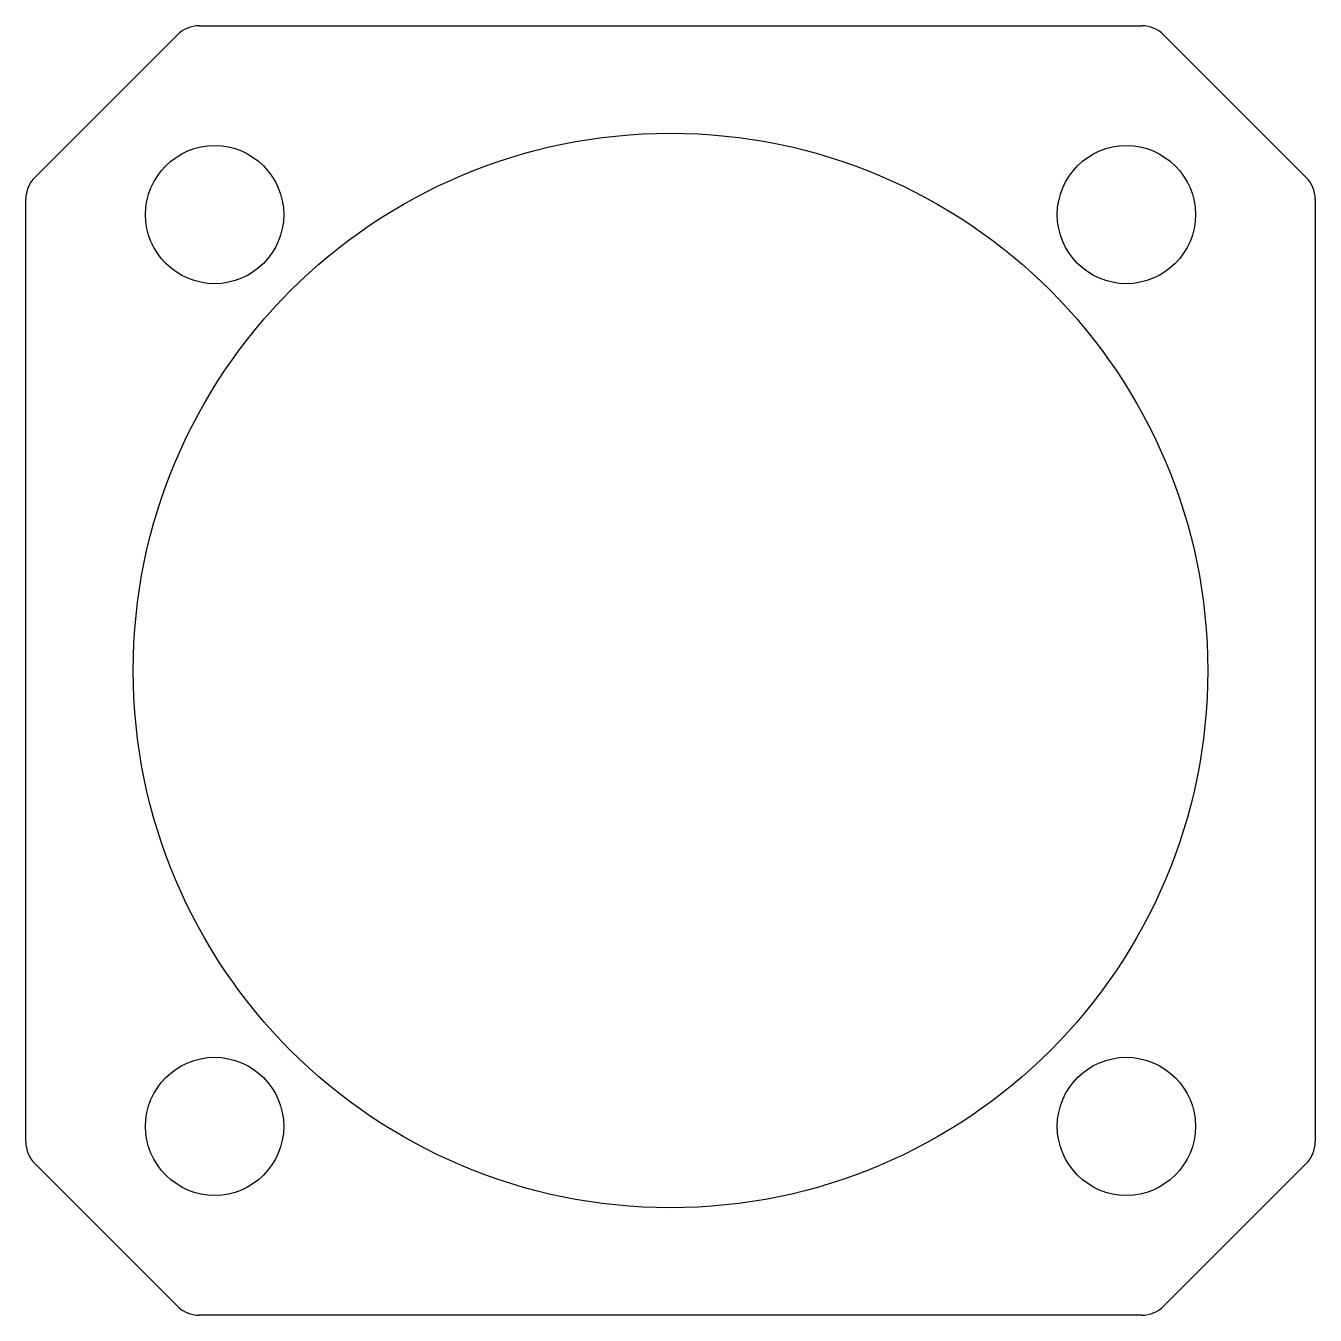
# Model space of a CAD drawing. Header units: millimetres. Extents: x -21 to 21, y -21 to 21.
import ezdxf

# ---------------------------------------------------------------- set-up
doc = ezdxf.new("R2010")
doc.units = ezdxf.units.MM

msp = doc.modelspace()

# ---------------------------------------------------------------- linework, layer by layer
for p, q in [((-15.355, 21), (15.355, 21)), ((-20.707, 16.062), (-16.062, 20.707)), ((16.062, 20.707), (20.707, 16.062)), ((-21, -15.355), (-21, 15.355)), ((21, 15.355), (21, -15.355)), ((-16.062, -20.707), (-20.707, -16.062)), ((20.707, -16.062), (16.062, -20.707)), ((15.355, -21), (-15.355, -21))]:
    msp.add_line(p, q)
for centre, radius in [((0, 0), 17.5), ((-14.849, 14.849), 2.25), ((14.849, 14.849), 2.25), ((-14.849, -14.849), 2.25), ((14.849, -14.849), 2.25)]:
    msp.add_circle(centre, radius)
for centre, start, end in [((-15.355, 20), 90, 135), ((15.355, 20), 45, 90), ((-20, 15.355), 135, -180), ((20, 15.355), 0, 45), ((-20, -15.355), 180, -135), ((20, -15.355), -45, 0), ((-15.355, -20), -135, -90), ((15.355, -20), -90, -45)]:
    msp.add_arc(centre, 1, start, end)

doc.saveas('drawing.dxf')
